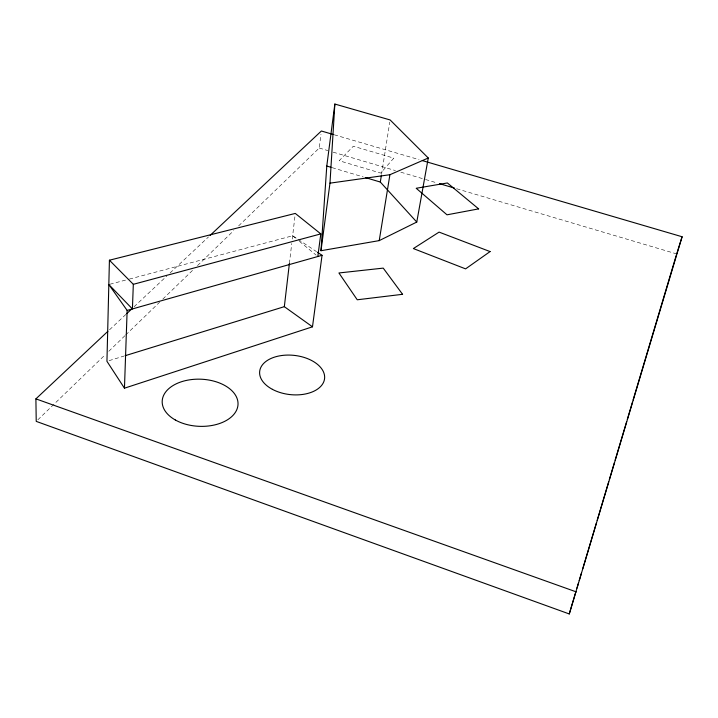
<?xml version="1.0" encoding="UTF-8"?>
<svg xmlns="http://www.w3.org/2000/svg" width="718" height="718" viewBox="0 0 718 718"><rect width="100%" height="100%" fill="white"/><g stroke="black" fill="none" stroke-linecap="round" stroke-linejoin="round"><path stroke-width="0.54" stroke-dasharray="3.59 2.69" d="M289.399 263.461L291.741 243.519M292.262 239.085L295.026 215.553M238.609 225.91L319.241 148.034L320.973 134.194M381.527 174.42L389.775 122.132M37.839 419.824L105.564 354.405M108.795 351.29L124.923 335.719M125.722 334.938L159.593 302.224M162.815 299.11L193.456 269.519M197.486 265.624L233.772 230.586M109.522 329.795L125.874 314.439M134.06 306.765L166.773 276.062M170.049 272.993L208.498 236.922M109.082 360.651L124.043 356.038M109.908 284.247L128.289 279.374M129.375 279.087L292.657 235.764L297.252 238.816M334.256 134.778L419.07 159.638M319.241 148.034L327.83 150.574M333.188 152.171L395.447 170.606M400.815 172.203L424.428 179.195M425.505 179.509L437.307 183.009M456.63 188.735L676.679 253.921M332.138 167.644L363.191 176.924M298.167 239.426L316.539 251.65M292.657 235.764L296.013 238.529M299.37 241.293L316.144 255.123M393.814 158.131L380.702 173.083L339.183 160.733L353.328 146.221L393.814 158.131"/><path stroke-width="1.08" d="M317.823 256.505L320.802 233.906L295.277 213.425L109.423 260.212L106.946 361.307L124.456 388.187L312.483 326.816L322.05 255.312L317.455 252.26M124.456 388.187L127.14 310.427L108.822 284.534L132.408 308.937L133.324 284.319L109.423 260.212M320.991 250.717L329.975 183.153L334.857 104.047L390.125 119.951L428.269 158.005L416.772 222.059L379.23 240.611L320.991 250.717L326.78 166.037L334.857 104.047M312.483 326.816L284.328 306.667L289.399 263.461M416.772 222.059L380.325 182.049L381.357 175.506M379.23 240.611L389.91 174.716L428.269 158.005M107.879 331.33L35.9 398.867L36.223 421.376L569.266 613.953L682.1 236.752L422.292 160.581M569.266 613.953L575.683 592.458M576.967 588.159L578.564 582.792M579.211 580.638L581.454 573.117M582.738 568.818L596.523 522.605M597.161 520.451L608.702 481.76M609.349 479.615L614.473 462.419M615.12 460.265L626.661 421.583M627.299 419.429L632.432 402.233M633.07 400.088L676.356 254.998M676.679 253.921L682.1 236.752M126.7 313.676L132.426 308.3M210.132 235.387L321.377 130.999L333.188 134.463M125.112 355.715L284.328 306.667M127.14 310.427L322.05 255.312M133.324 284.319L320.802 233.906M329.975 183.153L389.91 174.716M439.461 183.646L454.485 188.098M326.78 166.037L331.061 167.321M365.327 177.561L380.325 182.049M35.9 398.867L576.33 591.91M490.08 251.578L465.587 268.873L413.371 248.563L439.075 232.111L490.08 251.578M478.628 208.884L447 214.817L416.198 188.269L447.386 182.964L478.628 208.884M402.574 294.308L357.241 299.783L338.923 272.966L383.232 268.119L402.574 294.308M175.309 419.976A37.946 23.577 2.4 0 0 237.362 408.147A37.946 23.577 2.4 0 0 187.658 380.163A37.946 23.577 2.4 0 0 175.309 419.976M272.391 389.335A32.642 19.709 6.3 0 0 324.383 379.777A32.642 19.709 6.3 0 0 279.616 355.85A32.642 19.709 6.3 0 0 272.391 389.335"/></g></svg>
